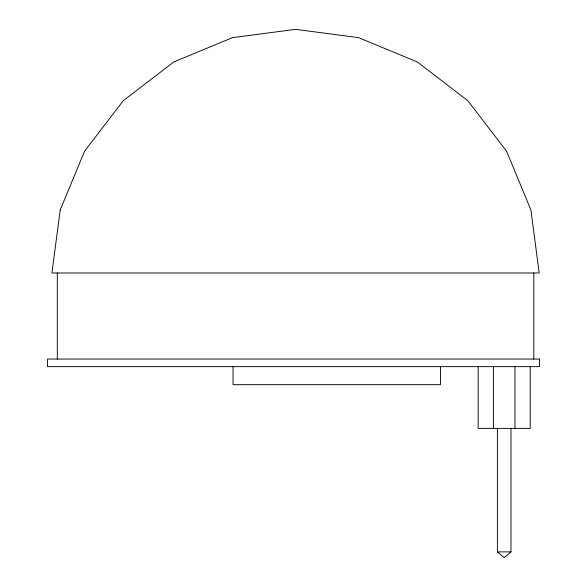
<?xml version="1.0" encoding="UTF-8"?>
<svg xmlns="http://www.w3.org/2000/svg" width="587" height="587" viewBox="0 0 587 587"><rect width="100%" height="100%" fill="white"/><g stroke="black" fill="none" stroke-linecap="round" stroke-linejoin="round"><path stroke-width="0.88" d="M510.983 428.385L510.983 551.89L504.233 557.65L497.394 551.89L497.394 428.385M497.394 551.89L510.983 551.89M533.81 272.977L533.81 359.053M530.215 366.64L530.215 428.385L478.156 428.385L478.156 366.64M514.968 366.64L514.968 428.385M493.403 366.64L493.403 428.385M440.441 366.64L440.441 384.676L233.032 384.676L233.032 366.64M57.299 272.977L57.299 359.053M60.226 209.926L51.927 272.977L539.182 272.977L530.883 209.926L506.544 151.167L467.824 100.707L417.364 61.987L358.606 37.649L295.555 29.35L232.496 37.649L173.737 61.987L123.285 100.707L84.565 151.167L60.226 209.926M539.438 359.053L47.562 359.053L47.562 366.64L539.438 366.64L539.438 359.053"/></g></svg>
